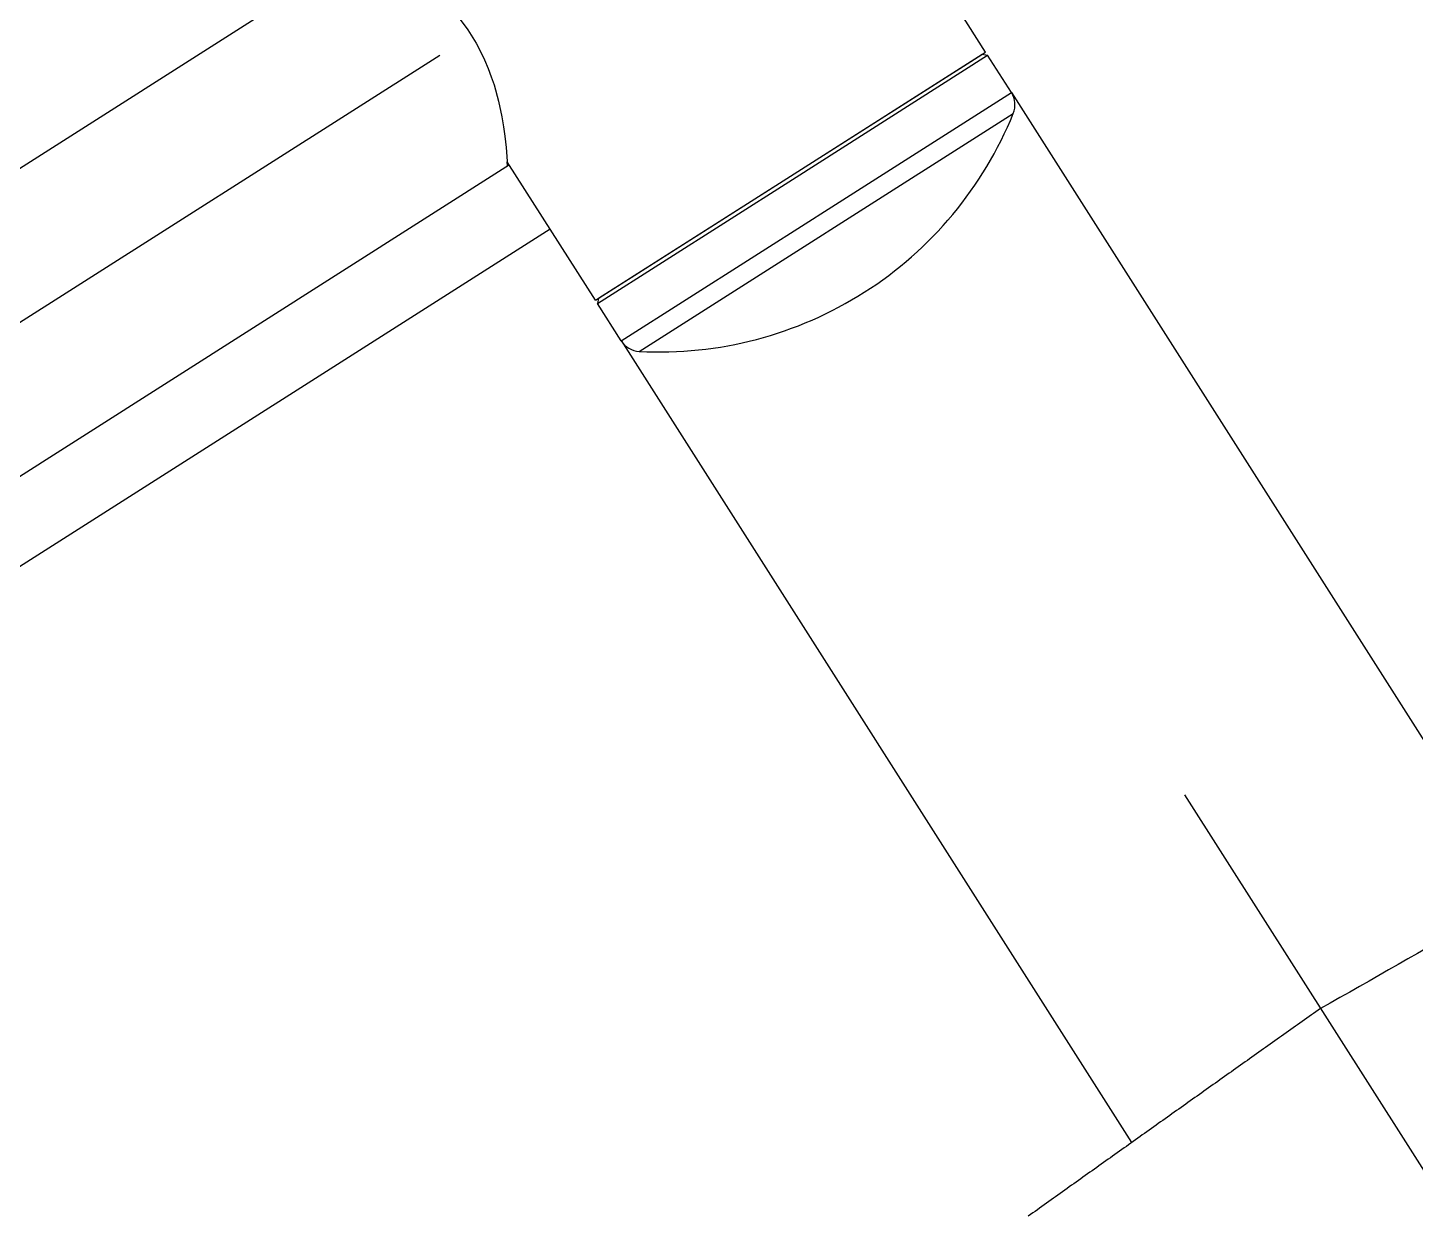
# Model space of a CAD drawing. Header units: millimetres. Extents: x 1145859089 to 1147511753, y -1047484727 to -1047247487.
# Drawn here: x 1146989170.9 to 1146989352.4, y -1047438935.9 to -1047438780.4 of the extents above; entities that cross this region are included whole.
import ezdxf
from ezdxf.xclip import XClip

# ---------------------------------------------------------------- set-up
doc = ezdxf.new("R2010")
doc.units = ezdxf.units.MM
doc.header["$LTSCALE"] = 100
doc.header["$MEASUREMENT"] = 0
doc.header["$XCLIPFRAME"] = 2
doc.linetypes.add('단지배치도$0$CENTER', pattern=[31, 30, -0.5, 0, -0.5])
doc.layers.get('0').update_dxf_attribs({"linetype": 'CONTINUOUS'})
doc.layers.add('XREF', color=135, linetype='CONTINUOUS')
doc.layers.add('단지배치도$0$W240910', color=135, linetype='CONTINUOUS')

# ---------------------------------------------------------------- blocks, each defined once
blk = doc.blocks.new('단지배치도$0$zw$9902')
at = {"layer": '단지배치도$0$W240910', "linetype": 'ByBlock', "ltscale": 20}
for p, q in [((59556.97, -67414.25), (59545.46, -67396.15)), ((59374.24, -67465.31), (59476.44, -67400.29)), ((59488.25, -67409.98), (59489.24, -67411.34)), ((59489.24, -67411.34), (59489.69, -67412.02)), ((59489.69, -67412.02), (59490.33, -67413.07)), ((59490.33, -67413.07), (59490.91, -67414.16)), ((59490.91, -67414.16), (59491.45, -67415.28)), ((59505.93, -67446.72), (59556.97, -67414.25)), ((59531.45, -67430.49), (59556.55, -67414.52)), ((59531.72, -67430.91), (59557.24, -67414.67)), ((59556.55, -67414.52), (59557.24, -67414.67)), ((59560.35, -67419.56), (59557.24, -67414.67)), ((59491.45, -67415.28), (59491.93, -67416.42)), ((59491.93, -67416.42), (59492.32, -67417.48)), ((59492.32, -67417.48), (59492.68, -67418.54)), ((59492.68, -67418.54), (59493.26, -67420.66)), ((59534.95, -67435.72), (59560.35, -67419.56)), ((59627.11, -67524.42), (59560.39, -67419.54)), ((59493.26, -67420.66), (59493.7, -67422.72)), ((59536.26, -67437.78), (59560.6, -67422.3)), ((59493.7, -67422.72), (59493.92, -67424.04)), ((59493.92, -67424.04), (59494.1, -67425.27)), ((59494.1, -67425.27), (59494.26, -67426.72)), ((59494.26, -67426.72), (59494.45, -67429.14)), ((59392.49, -67494), (59494.69, -67428.98)), ((59505.93, -67446.72), (59494.41, -67428.62)), ((59494.45, -67429.14), (59494.41, -67428.63)), ((59506.2, -67447.14), (59531.72, -67430.91)), ((59506.35, -67446.45), (59531.45, -67430.49)), ((59509.31, -67452.03), (59534.83, -67435.8)), ((59534.83, -67435.8), (59534.95, -67435.72)), ((59500.02, -67437.44), (59378.09, -67515.01)), ((59511.68, -67453.42), (59536.14, -67437.86)), ((59536.14, -67437.86), (59536.26, -67437.78)), ((59506.35, -67446.45), (59506.2, -67447.14)), ((59509.31, -67452.03), (59506.2, -67447.14)), ((59576.09, -67556.93), (59509.34, -67452.01))]:
    blk.add_line(p, q, dxfattribs=at)
at = {"layer": '단지배치도$0$W240910', "linetype": '단지배치도$0$CENTER', "ltscale": 20}
blk.add_line((59380.61, -67481.41), (59485.57, -67414.64), dxfattribs=at)
at = {"layer": '단지배치도$0$W240910', "linetype": '단지배치도$0$CENTER', "ltscale": 50}
blk.add_line((59583, -67511.43), (59911.68, -68028.08), dxfattribs=at)
at = {"layer": '단지배치도$0$W240910'}
for radius in [11431.38, 11931.38]:
    blk.add_arc((57394.29, -57699.4), radius, 251.62775, 321.418131, dxfattribs=at)
at = {"layer": '단지배치도$0$W240910', "linetype": 'ByBlock', "ltscale": 20}
for centre, radius, start, end in [((59557.82, -67421.17), 3, 337.8995, 32.4639), ((59514.27, -67403.49), 50, 302.4639, 337.8995), ((59514.27, -67403.49), 50, 267.0283, 302.4639), ((59511.84, -67450.42), 3, 212.4639, 267.0283)]:
    blk.add_arc(centre, radius, start, end, dxfattribs=at)
blk.add_open_spline([(59669.21, -67525.85), (59669.03, -67525.47), (59663.03, -67522.42), (59656.63, -67518.83), (59648.98, -67515.1), (59645.25, -67514.43), (59628.77, -67523.27), (59614.37, -67531.76), (59600.79, -67539.39)], degree=3, knots=[0, 0, 0, 0, 1.099982, 20.542667, 21.27525, 27.305259, 30.651338, 77.40869, 77.40869, 77.40869, 77.40869], dxfattribs=at)
blk.add_rational_spline([(59600.79, -67539.39), (59581.65, -67552.95), (59562.56, -67566.57)], [1, 0.999998462546, 1], degree=2, dxfattribs=at)
blk = doc.blocks.new('단지배치도')
blk.add_blockref('단지배치도$0$zw$9902', (141034.19, 142437.16))

msp = doc.modelspace()

# ---------------------------------------------------------------- block references
at = {"layer": 'XREF'}
ref = msp.add_blockref('단지배치도', (1146788705.034274, -1047513806.462535), dxfattribs=at)
XClip(ref).set_block_clipping_path([(72982.4064819524, 34919.7593965298), (360382.4067475507, 255319.7593436697)])

doc.saveas('drawing.dxf')
